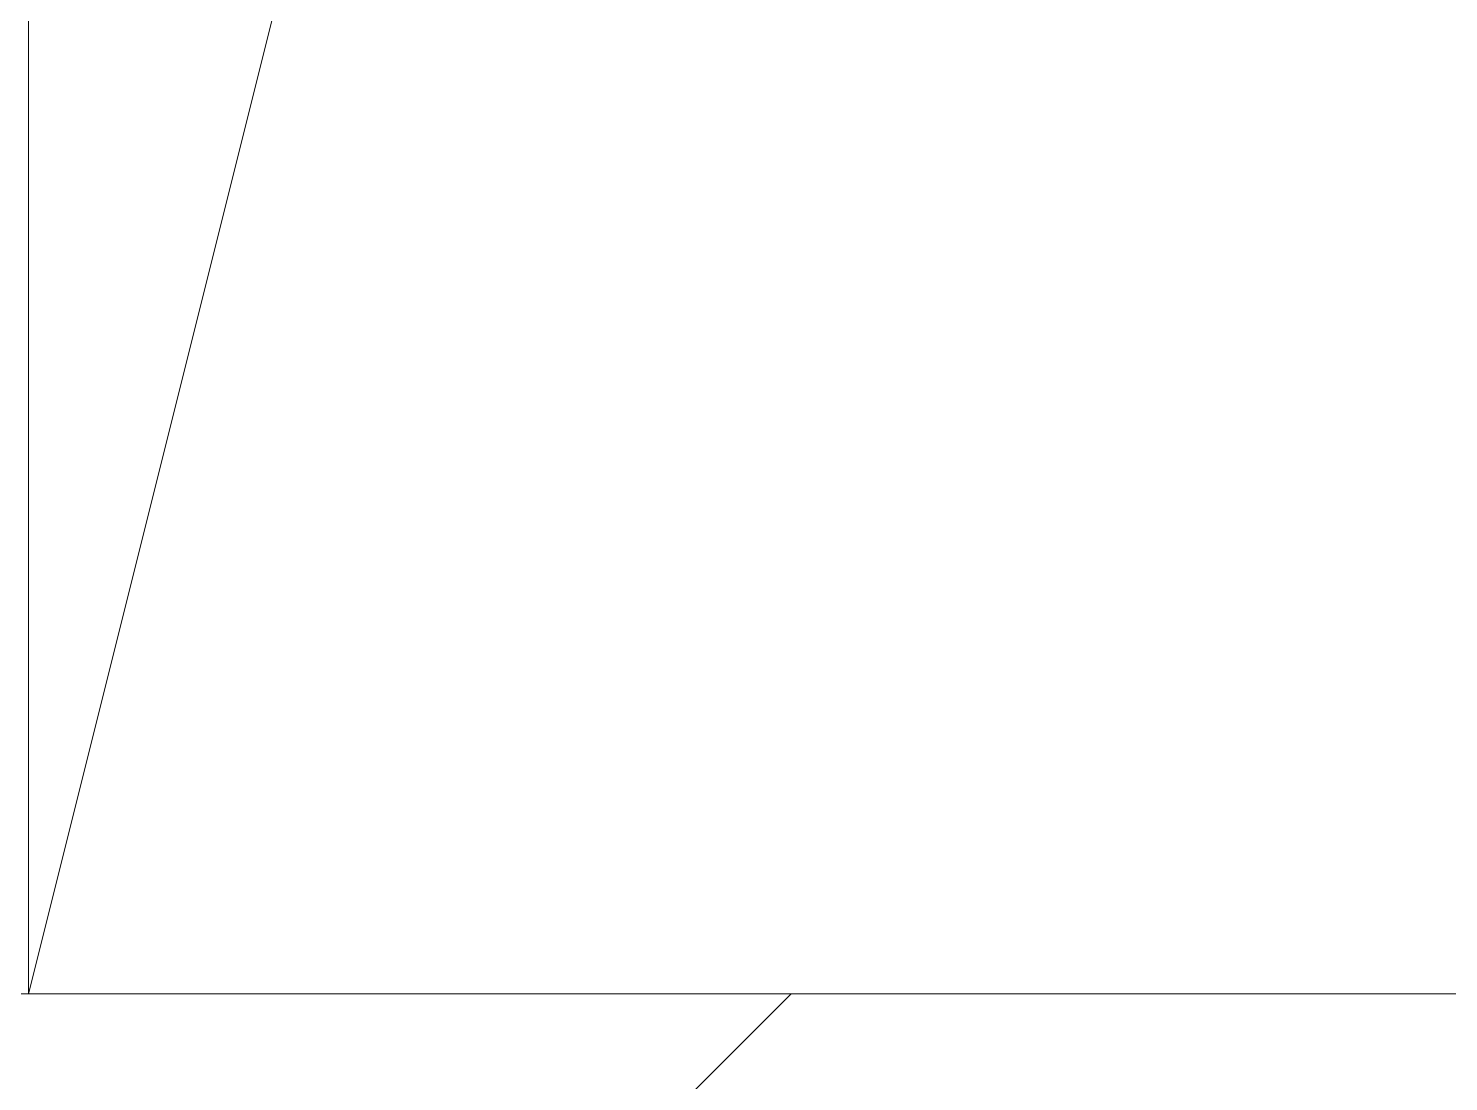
# Model space of a CAD drawing. Header units: millimetres. Extents: x -17017 to 628417, y -109036 to 199237.
# Drawn here: x 343920.7 to 344062.7, y -81291.2 to -81185.9 of the extents above; entities that cross this region are included whole.
import ezdxf

# ---------------------------------------------------------------- set-up
doc = ezdxf.new("R2010")
doc.units = ezdxf.units.MM
for name, color, linetype, lineweight in [('A-FLOR-____-OTLN', 7, 'Continuous', 9), ('A-GENM-____-OTLN', 7, 'Continuous', 9), ('A-WALL-____-PATT-1', 7, 'Continuous', 9), ('A-WALL-FNSH-MCUT-1', 7, 'Continuous', 9)]:
    doc.layers.add(name, color=color, linetype=linetype, lineweight=lineweight)

# ---------------------------------------------------------------- blocks, each defined once
blk = doc.blocks.new('AR_Отверстие прямоугольное _в плите_ - AR_Отверстие прямоугольное _в плите_-30552596-АР1_План отверстий 3 этажа в осях 1-64_А-ГГ')
at = {"layer": 'A-GENM-____-OTLN'}
for p, q in [((-275, 150), (-275, -150)), ((-275, -150), (-215, 90))]:
    blk.add_line(p, q, dxfattribs=at)

msp = doc.modelspace()

# ---------------------------------------------------------------- hatches: boundary and pattern name
at = {"layer": 'A-WALL-____-PATT-1'}
h = msp.add_hatch(dxfattribs=at)
h.set_pattern_fill('FP_4', color=256, style=0, pattern_type=2)
h.set_pattern_definition([(45, (283770.71, -86863.46), (-84.85281, 84.85281), [])])
h.paths.add_polyline_path([(346420.71, -81382.41), (346420.71, -81282.41), (343620.71, -81282.41), (343620.71, -81382.41), (345618.28, -81382.41)], flags=0)

# ---------------------------------------------------------------- linework, layer by layer
at = {"layer": 'A-FLOR-____-OTLN'}
msp.add_line((343920.71, -81282.41), (343920.71, -80982.41), dxfattribs=at)
at = {"layer": 'A-WALL-FNSH-MCUT-1'}
msp.add_line((345320.71, -81282.41), (343620.71, -81282.41), dxfattribs=at)

# ---------------------------------------------------------------- block references
at = {"layer": 'A-GENM-____-OTLN'}
msp.add_blockref('AR_Отверстие прямоугольное _в плите_ - AR_Отверстие прямоугольное _в плите_-30552596-АР1_План отверстий 3 этажа в осях 1-64_А-ГГ', (344195.71, -81132.41), dxfattribs=at)

doc.saveas('drawing.dxf')
